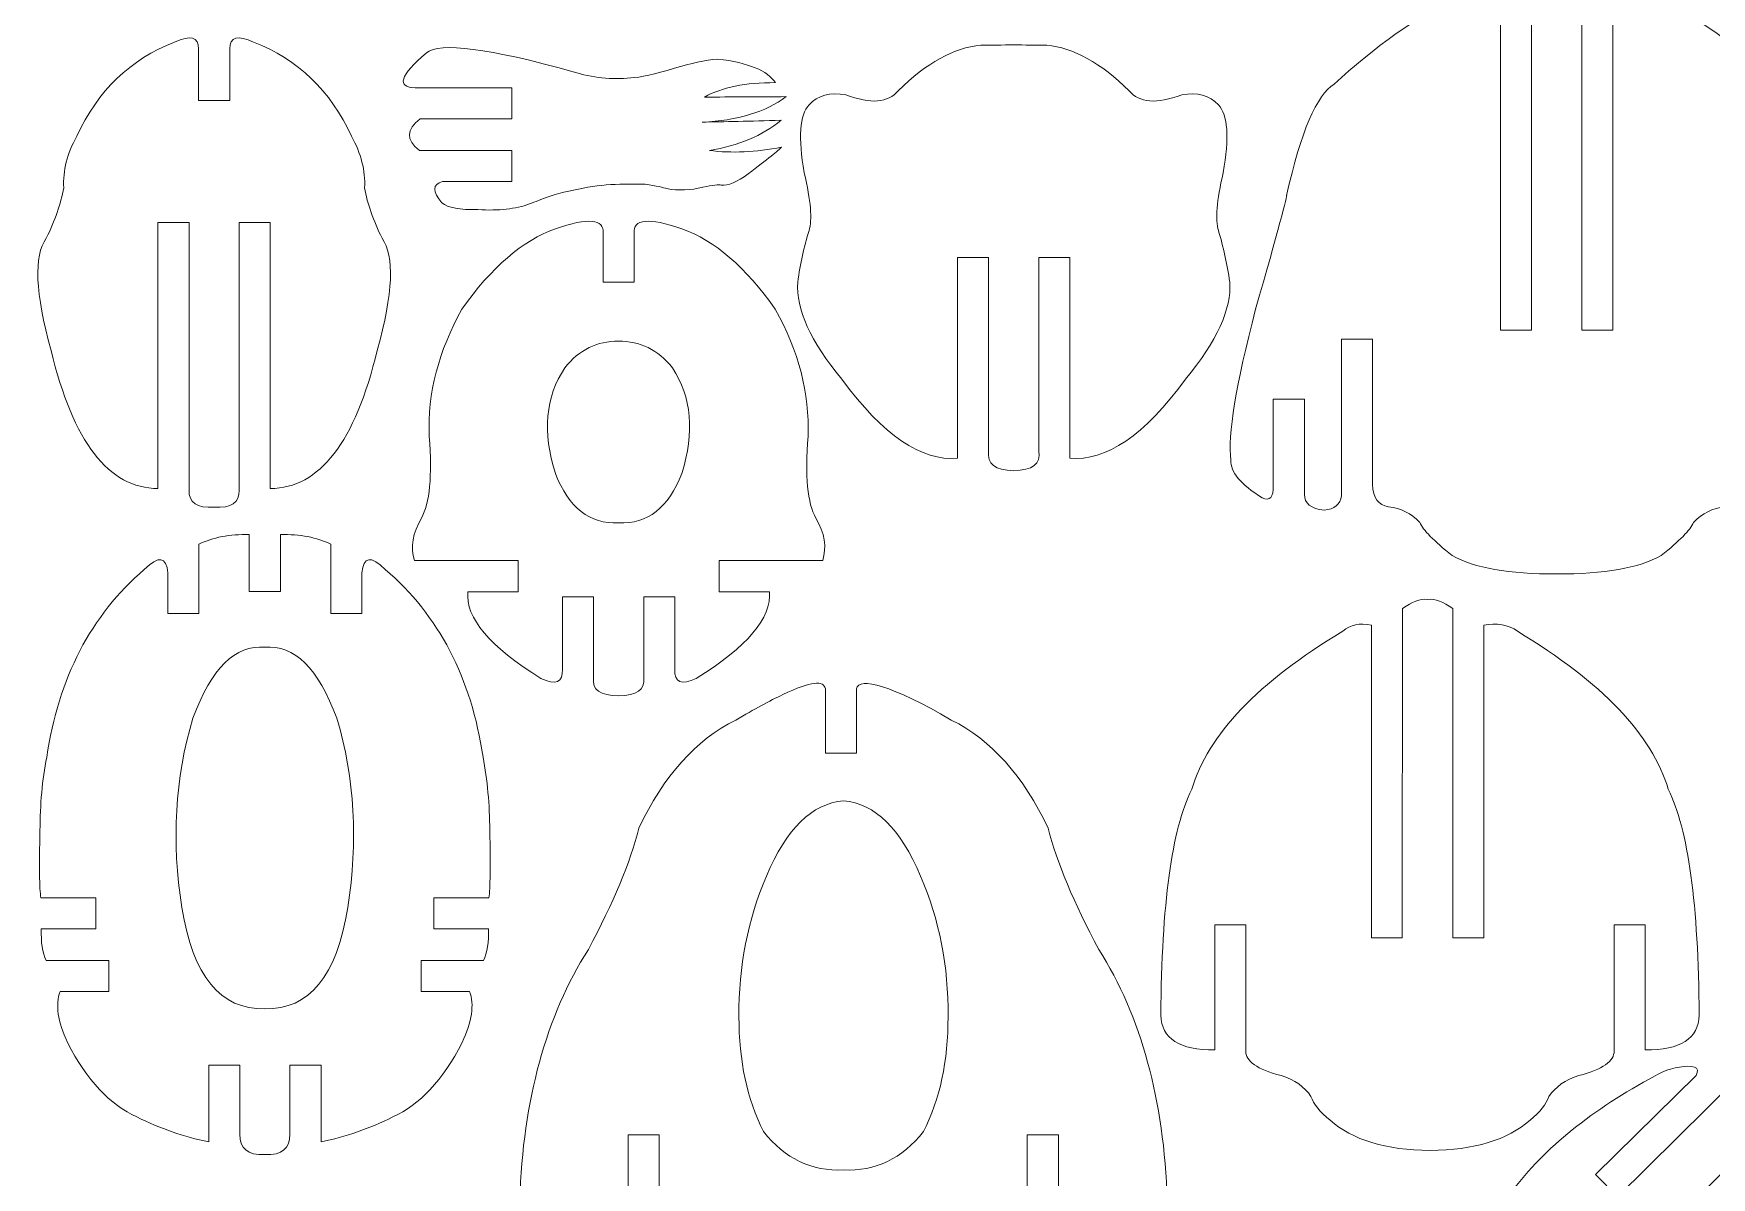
# Model space of a CAD drawing. Header units: inches. Extents: x -312 to -10, y -67 to 333.
# Drawn here: x -311.7 to -156.8, y 43.3 to 148.8 of the extents above; entities that cross this region are included whole.
import ezdxf

# ---------------------------------------------------------------- set-up
doc = ezdxf.new("R2010")
doc.units = ezdxf.units.IN
doc.header["$MEASUREMENT"] = 0
doc.layers.add('Layer 1', color=7, linetype='Continuous')

msp = doc.modelspace()

# ---------------------------------------------------------------- linework, layer by layer
at = {"layer": 'Layer 1', "color": 1, "lineweight": 9}
for points, knots in [([(-197.27, 107.14), (-197.23, 106.06), (-197.57, 105.68), (-198.28, 106.01), (-198.28, 106.01), (-200.27, 107.24), (-201.24, 108.4), (-201.18, 109.48), (-201.18, 109.48), (-201.48, 111.78), (-200.72, 116.43), (-198.9, 123.41), (-198.9, 123.41), (-196.85, 130.58), (-195.89, 134.08), (-196.04, 133.92), (-196.04, 133.92), (-194.71, 139.81), (-193.24, 143.23), (-191.65, 144.18), (-191.65, 144.18), (-188.08, 147.5), (-184, 150.4), (-179.39, 152.87), (-179.39, 152.87), (-177.68, 153.98), (-176.65, 153.93), (-176.29, 152.74)], [0, 0, 0, 0, 0.142857, 0.142857, 0.142857, 0.142857, 0.285714, 0.285714, 0.285714, 0.285714, 0.428571, 0.428571, 0.428571, 0.428571, 0.571429, 0.571429, 0.571429, 0.571429, 0.714286, 0.714286, 0.714286, 0.714286, 0.857143, 0.857143, 0.857143, 0.857143, 1, 1, 1, 1]), ([(-176.29, 152.74), (-176.29, 152.74), (-176.29, 121.48), (-176.29, 121.48), (-176.29, 121.48), (-176.29, 121.48), (-173.42, 121.48), (-173.42, 121.48), (-173.42, 121.48), (-173.42, 121.48), (-173.42, 154.74), (-173.42, 154.74)], [0, 0, 0, 0, 0.333333, 0.333333, 0.333333, 0.333333, 0.666667, 0.666667, 0.666667, 0.666667, 1, 1, 1, 1]), ([(-168.79, 154.74), (-168.79, 154.74), (-168.79, 121.48), (-168.79, 121.48), (-168.79, 121.48), (-168.79, 121.48), (-165.92, 121.48), (-165.92, 121.48), (-165.92, 121.48), (-165.92, 121.48), (-165.92, 152.74), (-165.92, 152.74)], [0, 0, 0, 0, 0.333333, 0.333333, 0.333333, 0.333333, 0.666667, 0.666667, 0.666667, 0.666667, 1, 1, 1, 1]), ([(-144.95, 107.14), (-144.98, 106.06), (-144.64, 105.68), (-143.93, 106.01), (-143.93, 106.01), (-141.95, 107.24), (-140.98, 108.4), (-141.03, 109.48), (-141.03, 109.48), (-140.73, 111.78), (-141.5, 116.43), (-143.31, 123.41), (-143.31, 123.41), (-145.37, 130.58), (-146.32, 134.08), (-146.18, 133.92), (-146.18, 133.92), (-147.51, 139.81), (-148.97, 143.23), (-150.57, 144.18), (-150.57, 144.18), (-154.13, 147.5), (-158.22, 150.4), (-162.83, 152.87), (-162.83, 152.87), (-164.53, 153.98), (-165.57, 153.93), (-165.92, 152.74)], [0, 0, 0, 0, 0.142857, 0.142857, 0.142857, 0.142857, 0.285714, 0.285714, 0.285714, 0.285714, 0.428571, 0.428571, 0.428571, 0.428571, 0.571429, 0.571429, 0.571429, 0.571429, 0.714286, 0.714286, 0.714286, 0.714286, 0.857143, 0.857143, 0.857143, 0.857143, 1, 1, 1, 1]), ([(-296.45, 147.44), (-296.46, 148.54), (-297.19, 148.75), (-298.66, 148.06), (-298.66, 148.06), (-302.75, 146.48), (-305.76, 143.59), (-307.69, 139.37), (-307.69, 139.37), (-308.58, 137.79), (-308.98, 136.2), (-308.9, 134.61), (-308.9, 134.61), (-309.17, 133.14), (-309.71, 131.59), (-310.51, 129.96), (-310.51, 129.96), (-311.68, 128.35), (-311.53, 124.9), (-310.07, 119.62)], [0, 0, 0, 0, 0.2, 0.2, 0.2, 0.2, 0.4, 0.4, 0.4, 0.4, 0.6, 0.6, 0.6, 0.6, 0.8, 0.8, 0.8, 0.8, 1, 1, 1, 1]), ([(-293.58, 147.44), (-293.58, 148.54), (-292.84, 148.75), (-291.37, 148.06), (-291.37, 148.06), (-287.29, 146.48), (-284.28, 143.59), (-282.34, 139.37), (-282.34, 139.37), (-281.45, 137.79), (-281.05, 136.2), (-281.13, 134.61), (-281.13, 134.61), (-280.86, 133.14), (-280.33, 131.59), (-279.52, 129.96), (-279.52, 129.96), (-278.35, 128.35), (-278.5, 124.9), (-279.96, 119.62)], [0, 0, 0, 0, 0.2, 0.2, 0.2, 0.2, 0.4, 0.4, 0.4, 0.4, 0.6, 0.6, 0.6, 0.6, 0.8, 0.8, 0.8, 0.8, 1, 1, 1, 1]), ([(-296.45, 147.44), (-296.45, 147.44), (-296.45, 142.66), (-296.45, 142.66), (-296.45, 142.66), (-296.45, 142.66), (-293.58, 142.66), (-293.58, 142.66), (-293.58, 142.66), (-293.58, 142.66), (-293.58, 147.44), (-293.58, 147.44)], [0, 0, 0, 0, 0.333333, 0.333333, 0.333333, 0.333333, 0.666667, 0.666667, 0.666667, 0.666667, 1, 1, 1, 1]), ([(-257.18, 134.95), (-256.53, 134.95), (-255.88, 134.95), (-255.23, 134.95), (-255.23, 134.95), (-254.19, 134.79), (-253.53, 134.65), (-253.25, 134.54), (-253.25, 134.54), (-252.16, 134.34), (-251.05, 134.38), (-249.9, 134.67), (-249.9, 134.67), (-248.99, 134.87), (-248.43, 134.93), (-248.21, 134.87), (-248.21, 134.87), (-247.59, 134.79), (-246.76, 135.14), (-245.73, 135.9), (-245.73, 135.9), (-243.94, 137.26), (-242.91, 138.08), (-242.65, 138.36), (-242.65, 138.36), (-245.05, 137.9), (-247.27, 137.8), (-249.3, 138.06), (-249.3, 138.06), (-246.64, 138.5), (-244.44, 139.43), (-242.69, 140.85), (-242.69, 140.85), (-245.56, 140.76), (-247.98, 140.71), (-249.97, 140.68), (-249.97, 140.68), (-246.72, 140.82), (-244.13, 141.6), (-242.21, 143.03), (-242.21, 143.03), (-244.72, 143.01), (-247.24, 143), (-249.76, 142.99), (-249.76, 142.99), (-248.16, 143.89), (-245.98, 144.33), (-243.22, 144.32), (-243.22, 144.32), (-243.92, 145.42), (-245.69, 146.15), (-248.54, 146.5), (-248.54, 146.5), (-249.68, 146.41), (-251.01, 146.12), (-252.53, 145.65), (-252.53, 145.65), (-254.36, 145.09), (-255.7, 144.79), (-256.56, 144.76), (-256.56, 144.76), (-258.33, 144.58), (-260.11, 144.76), (-261.88, 145.33), (-261.88, 145.33), (-269.68, 147.5), (-274.19, 148.08), (-275.43, 147.07), (-275.43, 147.07), (-277.88, 144.96), (-278.22, 143.89), (-276.45, 143.85)], [0, 0, 0, 0, 0.055556, 0.055556, 0.055556, 0.055556, 0.111111, 0.111111, 0.111111, 0.111111, 0.166667, 0.166667, 0.166667, 0.166667, 0.222222, 0.222222, 0.222222, 0.222222, 0.277778, 0.277778, 0.277778, 0.277778, 0.333333, 0.333333, 0.333333, 0.333333, 0.388889, 0.388889, 0.388889, 0.388889, 0.444444, 0.444444, 0.444444, 0.444444, 0.5, 0.5, 0.5, 0.5, 0.555556, 0.555556, 0.555556, 0.555556, 0.611111, 0.611111, 0.611111, 0.611111, 0.666667, 0.666667, 0.666667, 0.666667, 0.722222, 0.722222, 0.722222, 0.722222, 0.777778, 0.777778, 0.777778, 0.777778, 0.833333, 0.833333, 0.833333, 0.833333, 0.888889, 0.888889, 0.888889, 0.888889, 0.944444, 0.944444, 0.944444, 0.944444, 1, 1, 1, 1]), ([(-226.4, 109.68), (-229.72, 109.35), (-233.28, 111.78), (-237.09, 116.95), (-237.09, 116.95), (-239.98, 120.48), (-241.33, 123.46), (-241.16, 125.91), (-241.16, 125.91), (-240.92, 127.61), (-240.57, 129.2), (-240.11, 130.68), (-240.11, 130.68), (-239.8, 131.65), (-239.95, 133.43), (-240.55, 136.01), (-240.55, 136.01), (-241.13, 139.26), (-240.98, 141.34), (-240.11, 142.27), (-240.11, 142.27), (-239.3, 143.15), (-238.18, 143.46), (-236.72, 143.2), (-236.72, 143.2), (-234.41, 142.33), (-232.8, 142.45), (-231.89, 143.57), (-231.89, 143.57), (-229.27, 146.15), (-226.73, 147.55), (-224.27, 147.77), (-224.27, 147.77), (-223.25, 147.78), (-222.24, 147.79), (-221.22, 147.81)], [0, 0, 0, 0, 0.111111, 0.111111, 0.111111, 0.111111, 0.222222, 0.222222, 0.222222, 0.222222, 0.333333, 0.333333, 0.333333, 0.333333, 0.444444, 0.444444, 0.444444, 0.444444, 0.555556, 0.555556, 0.555556, 0.555556, 0.666667, 0.666667, 0.666667, 0.666667, 0.777778, 0.777778, 0.777778, 0.777778, 0.888889, 0.888889, 0.888889, 0.888889, 1, 1, 1, 1]), ([(-216.04, 109.68), (-212.72, 109.35), (-209.16, 111.78), (-205.36, 116.95), (-205.36, 116.95), (-202.47, 120.48), (-201.11, 123.46), (-201.28, 125.91), (-201.28, 125.91), (-201.53, 127.61), (-201.88, 129.2), (-202.33, 130.68), (-202.33, 130.68), (-202.64, 131.65), (-202.49, 133.43), (-201.89, 136.01), (-201.89, 136.01), (-201.31, 139.26), (-201.46, 141.34), (-202.33, 142.27), (-202.33, 142.27), (-203.14, 143.15), (-204.27, 143.46), (-205.72, 143.2), (-205.72, 143.2), (-208.03, 142.33), (-209.64, 142.45), (-210.56, 143.57), (-210.56, 143.57), (-213.18, 146.15), (-215.72, 147.55), (-218.17, 147.77), (-218.17, 147.77), (-219.19, 147.78), (-220.21, 147.79), (-221.22, 147.81)], [0, 0, 0, 0, 0.111111, 0.111111, 0.111111, 0.111111, 0.222222, 0.222222, 0.222222, 0.222222, 0.333333, 0.333333, 0.333333, 0.333333, 0.444444, 0.444444, 0.444444, 0.444444, 0.555556, 0.555556, 0.555556, 0.555556, 0.666667, 0.666667, 0.666667, 0.666667, 0.777778, 0.777778, 0.777778, 0.777778, 0.888889, 0.888889, 0.888889, 0.888889, 1, 1, 1, 1]), ([(-276.45, 143.85), (-276.45, 143.85), (-267.55, 143.85), (-267.55, 143.85), (-267.55, 143.85), (-267.55, 143.85), (-267.55, 140.97), (-267.55, 140.97), (-267.55, 140.97), (-267.55, 140.97), (-276.01, 140.97), (-276.01, 140.97)], [0, 0, 0, 0, 0.333333, 0.333333, 0.333333, 0.333333, 0.666667, 0.666667, 0.666667, 0.666667, 1, 1, 1, 1]), ([(-276.07, 138.07), (-276.07, 138.07), (-267.55, 138.07), (-267.55, 138.07), (-267.55, 138.07), (-267.55, 138.07), (-267.55, 135.2), (-267.55, 135.2), (-267.55, 135.2), (-267.55, 135.2), (-273.95, 135.2), (-273.95, 135.2)], [0, 0, 0, 0, 0.333333, 0.333333, 0.333333, 0.333333, 0.666667, 0.666667, 0.666667, 0.666667, 1, 1, 1, 1]), ([(-273.95, 135.2), (-274.88, 134.93), (-274.89, 134.27), (-273.99, 133.23), (-273.99, 133.23), (-273.43, 132.77), (-272.33, 132.56), (-270.67, 132.61), (-270.67, 132.61), (-268.76, 132.48), (-267.18, 132.66), (-265.91, 133.13)], [0, 0, 0, 0, 0.333333, 0.333333, 0.333333, 0.333333, 0.666667, 0.666667, 0.666667, 0.666667, 1, 1, 1, 1]), ([(-276.52, 100.23), (-276.91, 101.45), (-276.7, 102.75), (-275.89, 104.14), (-275.89, 104.14), (-275.12, 105.5), (-274.88, 108.02), (-275.17, 111.69), (-275.17, 111.69), (-275.32, 115.65), (-274.31, 119.56), (-272.15, 123.41), (-272.15, 123.41), (-269.43, 127.28), (-266.56, 129.76), (-263.52, 130.84), (-263.52, 130.84), (-260.47, 131.89), (-259.01, 131.75), (-259.12, 130.43)], [0, 0, 0, 0, 0.2, 0.2, 0.2, 0.2, 0.4, 0.4, 0.4, 0.4, 0.6, 0.6, 0.6, 0.6, 0.8, 0.8, 0.8, 0.8, 1, 1, 1, 1]), ([(-238.85, 100.23), (-238.46, 101.45), (-238.67, 102.75), (-239.48, 104.14), (-239.48, 104.14), (-240.26, 105.5), (-240.5, 108.02), (-240.2, 111.69), (-240.2, 111.69), (-240.05, 115.65), (-241.06, 119.56), (-243.23, 123.41), (-243.23, 123.41), (-245.94, 127.28), (-248.82, 129.76), (-251.85, 130.84), (-251.85, 130.84), (-254.9, 131.89), (-256.37, 131.75), (-256.25, 130.43)], [0, 0, 0, 0, 0.2, 0.2, 0.2, 0.2, 0.4, 0.4, 0.4, 0.4, 0.6, 0.6, 0.6, 0.6, 0.8, 0.8, 0.8, 0.8, 1, 1, 1, 1]), ([(-300.2, 106.86), (-300.2, 106.86), (-300.2, 131.41), (-300.2, 131.41), (-300.2, 131.41), (-300.2, 131.41), (-297.33, 131.41), (-297.33, 131.41), (-297.33, 131.41), (-297.33, 131.41), (-297.33, 106.7), (-297.33, 106.7)], [0, 0, 0, 0, 0.333333, 0.333333, 0.333333, 0.333333, 0.666667, 0.666667, 0.666667, 0.666667, 1, 1, 1, 1]), ([(-292.7, 106.7), (-292.7, 106.7), (-292.7, 131.41), (-292.7, 131.41), (-292.7, 131.41), (-292.7, 131.41), (-289.83, 131.41), (-289.83, 131.41), (-289.83, 131.41), (-289.83, 131.41), (-289.83, 106.86), (-289.83, 106.86)], [0, 0, 0, 0, 0.333333, 0.333333, 0.333333, 0.333333, 0.666667, 0.666667, 0.666667, 0.666667, 1, 1, 1, 1]), ([(-259.12, 130.43), (-259.12, 130.43), (-259.12, 125.91), (-259.12, 125.91), (-259.12, 125.91), (-259.12, 125.91), (-256.25, 125.91), (-256.25, 125.91), (-256.25, 125.91), (-256.25, 125.91), (-256.25, 130.43), (-256.25, 130.43)], [0, 0, 0, 0, 0.333333, 0.333333, 0.333333, 0.333333, 0.666667, 0.666667, 0.666667, 0.666667, 1, 1, 1, 1]), ([(-226.4, 109.68), (-226.4, 109.68), (-226.4, 128.18), (-226.4, 128.18), (-226.4, 128.18), (-226.4, 128.18), (-223.54, 128.18), (-223.54, 128.18), (-223.54, 128.18), (-223.54, 128.18), (-223.54, 110.32), (-223.54, 110.32)], [0, 0, 0, 0, 0.333333, 0.333333, 0.333333, 0.333333, 0.666667, 0.666667, 0.666667, 0.666667, 1, 1, 1, 1]), ([(-218.91, 110.32), (-218.91, 110.32), (-218.91, 128.18), (-218.91, 128.18), (-218.91, 128.18), (-218.91, 128.18), (-216.04, 128.18), (-216.04, 128.18), (-216.04, 128.18), (-216.04, 128.18), (-216.04, 109.68), (-216.04, 109.68)], [0, 0, 0, 0, 0.333333, 0.333333, 0.333333, 0.333333, 0.666667, 0.666667, 0.666667, 0.666667, 1, 1, 1, 1]), ([(-190.97, 106.21), (-190.97, 106.21), (-190.97, 120.66), (-190.97, 120.66), (-190.97, 120.66), (-190.97, 120.66), (-188.1, 120.66), (-188.1, 120.66), (-188.1, 120.66), (-188.1, 120.66), (-188.1, 107.24), (-188.1, 107.24)], [0, 0, 0, 0, 0.333333, 0.333333, 0.333333, 0.333333, 0.666667, 0.666667, 0.666667, 0.666667, 1, 1, 1, 1]), ([(-197.27, 107.14), (-197.27, 107.14), (-197.27, 115.11), (-197.27, 115.11), (-197.27, 115.11), (-197.27, 115.11), (-194.39, 115.11), (-194.39, 115.11), (-194.39, 115.11), (-194.39, 115.11), (-194.39, 106.33), (-194.39, 106.33)], [0, 0, 0, 0, 0.333333, 0.333333, 0.333333, 0.333333, 0.666667, 0.666667, 0.666667, 0.666667, 1, 1, 1, 1]), ([(-171.11, 98.99), (-175.49, 98.97), (-178.71, 99.53), (-180.76, 100.68), (-180.76, 100.68), (-182.45, 102.03), (-183.44, 103.05), (-183.74, 103.74), (-183.74, 103.74), (-184.54, 104.59), (-185.5, 105.06), (-186.63, 105.18), (-186.63, 105.18), (-187.57, 105.33), (-188.06, 106.01), (-188.1, 107.24)], [0, 0, 0, 0, 0.25, 0.25, 0.25, 0.25, 0.5, 0.5, 0.5, 0.5, 0.75, 0.75, 0.75, 0.75, 1, 1, 1, 1]), ([(-171.11, 98.99), (-166.72, 98.97), (-163.51, 99.53), (-161.46, 100.68), (-161.46, 100.68), (-159.77, 102.03), (-158.78, 103.05), (-158.48, 103.74), (-158.48, 103.74), (-157.68, 104.59), (-156.72, 105.06), (-155.58, 105.18), (-155.58, 105.18), (-154.65, 105.33), (-154.16, 106.01), (-154.12, 107.24)], [0, 0, 0, 0, 0.25, 0.25, 0.25, 0.25, 0.5, 0.5, 0.5, 0.5, 0.75, 0.75, 0.75, 0.75, 1, 1, 1, 1]), ([(-190.97, 106.21), (-191.08, 105.41), (-191.61, 104.97), (-192.56, 104.87), (-192.56, 104.87), (-193.8, 105.01), (-194.41, 105.49), (-194.39, 106.33)], [0, 0, 0, 0, 0.5, 0.5, 0.5, 0.5, 1, 1, 1, 1]), ([(-291.77, 102.63), (-291.77, 102.63), (-291.77, 97.37), (-291.77, 97.37), (-291.77, 97.37), (-291.77, 97.37), (-288.9, 97.37), (-288.9, 97.37), (-288.9, 97.37), (-288.9, 97.37), (-288.9, 102.63), (-288.9, 102.63)], [0, 0, 0, 0, 0.333333, 0.333333, 0.333333, 0.333333, 0.666667, 0.666667, 0.666667, 0.666667, 1, 1, 1, 1]), ([(-299.29, 99.09), (-299.41, 100.6), (-300.14, 100.71), (-301.46, 99.41), (-301.46, 99.41), (-306.39, 95.17), (-309.39, 89.39), (-310.47, 82.07), (-310.47, 82.07), (-310.88, 79.99), (-311.08, 77.73), (-311.09, 75.3), (-311.09, 75.3), (-311.17, 72.04), (-311.14, 69.97), (-311.01, 69.1)], [0, 0, 0, 0, 0.25, 0.25, 0.25, 0.25, 0.5, 0.5, 0.5, 0.5, 0.75, 0.75, 0.75, 0.75, 1, 1, 1, 1]), ([(-296.42, 101.74), (-296.42, 101.74), (-296.42, 95.33), (-296.42, 95.33), (-296.42, 95.33), (-296.42, 95.33), (-299.29, 95.33), (-299.29, 95.33), (-299.29, 95.33), (-299.29, 95.33), (-299.29, 99.09), (-299.29, 99.09)], [0, 0, 0, 0, 0.333333, 0.333333, 0.333333, 0.333333, 0.666667, 0.666667, 0.666667, 0.666667, 1, 1, 1, 1]), ([(-284.25, 101.74), (-284.25, 101.74), (-284.25, 95.33), (-284.25, 95.33), (-284.25, 95.33), (-284.25, 95.33), (-281.38, 95.33), (-281.38, 95.33), (-281.38, 95.33), (-281.38, 95.33), (-281.38, 99.09), (-281.38, 99.09)], [0, 0, 0, 0, 0.333333, 0.333333, 0.333333, 0.333333, 0.666667, 0.666667, 0.666667, 0.666667, 1, 1, 1, 1]), ([(-281.38, 99.09), (-281.26, 100.6), (-280.54, 100.71), (-279.22, 99.41), (-279.22, 99.41), (-274.28, 95.17), (-271.28, 89.39), (-270.2, 82.07), (-270.2, 82.07), (-269.8, 79.99), (-269.59, 77.73), (-269.58, 75.3), (-269.58, 75.3), (-269.5, 72.04), (-269.53, 69.97), (-269.66, 69.1)], [0, 0, 0, 0, 0.25, 0.25, 0.25, 0.25, 0.5, 0.5, 0.5, 0.5, 0.75, 0.75, 0.75, 0.75, 1, 1, 1, 1]), ([(-276.52, 100.23), (-276.52, 100.23), (-266.97, 100.23), (-266.97, 100.23), (-266.97, 100.23), (-266.97, 100.23), (-266.97, 97.35), (-266.97, 97.35), (-266.97, 97.35), (-266.97, 97.35), (-271.6, 97.35), (-271.6, 97.35)], [0, 0, 0, 0, 0.333333, 0.333333, 0.333333, 0.333333, 0.666667, 0.666667, 0.666667, 0.666667, 1, 1, 1, 1]), ([(-238.85, 100.23), (-238.85, 100.23), (-248.4, 100.23), (-248.4, 100.23), (-248.4, 100.23), (-248.4, 100.23), (-248.4, 97.35), (-248.4, 97.35), (-248.4, 97.35), (-248.4, 97.35), (-243.77, 97.35), (-243.77, 97.35)], [0, 0, 0, 0, 0.333333, 0.333333, 0.333333, 0.333333, 0.666667, 0.666667, 0.666667, 0.666667, 1, 1, 1, 1]), ([(-262.87, 90.19), (-262.83, 88.99), (-263.49, 88.7), (-264.85, 89.34), (-264.85, 89.34), (-269.58, 92.27), (-271.84, 94.94), (-271.6, 97.35)], [0, 0, 0, 0, 0.5, 0.5, 0.5, 0.5, 1, 1, 1, 1]), ([(-262.87, 90.19), (-262.87, 90.19), (-262.87, 96.89), (-262.87, 96.89), (-262.87, 96.89), (-262.87, 96.89), (-260, 96.89), (-260, 96.89), (-260, 96.89), (-260, 96.89), (-260, 89.36), (-260, 89.36)], [0, 0, 0, 0, 0.333333, 0.333333, 0.333333, 0.333333, 0.666667, 0.666667, 0.666667, 0.666667, 1, 1, 1, 1]), ([(-255.37, 89.36), (-255.37, 89.36), (-255.37, 96.89), (-255.37, 96.89), (-255.37, 96.89), (-255.37, 96.89), (-252.5, 96.89), (-252.5, 96.89), (-252.5, 96.89), (-252.5, 96.89), (-252.5, 90.19), (-252.5, 90.19)], [0, 0, 0, 0, 0.333333, 0.333333, 0.333333, 0.333333, 0.666667, 0.666667, 0.666667, 0.666667, 1, 1, 1, 1]), ([(-252.5, 90.19), (-252.54, 88.99), (-251.88, 88.7), (-250.53, 89.34), (-250.53, 89.34), (-245.79, 92.27), (-243.54, 94.94), (-243.77, 97.35)], [0, 0, 0, 0, 0.5, 0.5, 0.5, 0.5, 1, 1, 1, 1]), ([(-185.34, 95.79), (-185.34, 95.79), (-185.36, 65.4), (-185.36, 65.4), (-185.36, 65.4), (-185.36, 65.4), (-188.2, 65.4), (-188.2, 65.4), (-188.2, 65.4), (-188.2, 65.4), (-188.2, 94.26), (-188.2, 94.26), (-188.2, 94.26), (-189.33, 94.5), (-190.1, 94.31), (-190.86, 93.7), (-190.86, 93.7), (-198.67, 89), (-203.31, 84.14), (-204.79, 79.12), (-204.79, 79.12), (-206.63, 75.45), (-207.58, 68.49), (-207.64, 58.27), (-207.64, 58.27), (-207.58, 56.1), (-205.92, 55.04), (-202.66, 55.08)], [0, 0, 0, 0, 0.142857, 0.142857, 0.142857, 0.142857, 0.285714, 0.285714, 0.285714, 0.285714, 0.428571, 0.428571, 0.428571, 0.428571, 0.571429, 0.571429, 0.571429, 0.571429, 0.714286, 0.714286, 0.714286, 0.714286, 0.857143, 0.857143, 0.857143, 0.857143, 1, 1, 1, 1]), ([(-180.7, 95.79), (-180.7, 95.79), (-180.7, 65.4), (-180.7, 65.4), (-180.7, 65.4), (-180.7, 65.4), (-177.84, 65.4), (-177.84, 65.4), (-177.84, 65.4), (-177.84, 65.4), (-177.84, 94.26), (-177.84, 94.26), (-177.84, 94.26), (-176.71, 94.5), (-175.51, 94.31), (-174.74, 93.7), (-174.74, 93.7), (-166.93, 89), (-162.29, 84.14), (-160.81, 79.12), (-160.81, 79.12), (-158.97, 75.45), (-158.02, 68.49), (-157.96, 58.27), (-157.96, 58.27), (-158.03, 56.1), (-159.68, 55.04), (-162.94, 55.08)], [0, 0, 0, 0, 0.142857, 0.142857, 0.142857, 0.142857, 0.285714, 0.285714, 0.285714, 0.285714, 0.428571, 0.428571, 0.428571, 0.428571, 0.571429, 0.571429, 0.571429, 0.571429, 0.714286, 0.714286, 0.714286, 0.714286, 0.857143, 0.857143, 0.857143, 0.857143, 1, 1, 1, 1]), ([(-290.34, 92.22), (-293.06, 92.47), (-295.27, 90.29), (-296.98, 85.68), (-296.98, 85.68), (-298.63, 80.13), (-298.97, 74.31), (-297.99, 68.22)], [0, 0, 0, 0, 0.5, 0.5, 0.5, 0.5, 1, 1, 1, 1]), ([(-290.34, 92.22), (-287.62, 92.47), (-285.4, 90.29), (-283.69, 85.68), (-283.69, 85.68), (-282.04, 80.13), (-281.71, 74.31), (-282.69, 68.22)], [0, 0, 0, 0, 0.5, 0.5, 0.5, 0.5, 1, 1, 1, 1]), ([(-263.11, 30.11), (-263.09, 29.15), (-263.66, 29.19), (-264.42, 30.05), (-264.42, 30.05), (-265.8, 31.44), (-266.59, 35.15), (-266.82, 41.18), (-266.82, 41.18), (-266.5, 50.48), (-264.39, 58.19), (-260.48, 64.33), (-260.48, 64.33), (-258.17, 68.65), (-256.62, 72.38), (-255.81, 75.52), (-255.81, 75.52), (-253.53, 80.35), (-250.55, 83.68), (-246.87, 85.51), (-246.87, 85.51), (-245.17, 86.5), (-243.72, 87.28), (-242.53, 87.86), (-242.53, 87.86), (-239.9, 89.11), (-238.75, 89.19), (-238.6, 88.39)], [0, 0, 0, 0, 0.142857, 0.142857, 0.142857, 0.142857, 0.285714, 0.285714, 0.285714, 0.285714, 0.428571, 0.428571, 0.428571, 0.428571, 0.571429, 0.571429, 0.571429, 0.571429, 0.714286, 0.714286, 0.714286, 0.714286, 0.857143, 0.857143, 0.857143, 0.857143, 1, 1, 1, 1]), ([(-238.6, 88.39), (-238.6, 88.39), (-238.6, 82.45), (-238.6, 82.45), (-238.6, 82.45), (-238.6, 82.45), (-235.73, 82.45), (-235.73, 82.45), (-235.73, 82.45), (-235.73, 82.45), (-235.73, 88.39), (-235.73, 88.39)], [0, 0, 0, 0, 0.333333, 0.333333, 0.333333, 0.333333, 0.666667, 0.666667, 0.666667, 0.666667, 1, 1, 1, 1]), ([(-210.78, 30.11), (-210.8, 29.15), (-210.2, 29.19), (-209.44, 30.05), (-209.44, 30.05), (-208.06, 31.44), (-207.26, 35.15), (-207.04, 41.18), (-207.04, 41.18), (-207.36, 50.48), (-209.47, 58.19), (-213.37, 64.33), (-213.37, 64.33), (-215.68, 68.65), (-217.24, 72.38), (-218.04, 75.52), (-218.04, 75.52), (-220.33, 80.35), (-223.31, 83.68), (-226.98, 85.51), (-226.98, 85.51), (-232.44, 88.68), (-235.51, 89.56), (-235.73, 88.39)], [0, 0, 0, 0, 0.166667, 0.166667, 0.166667, 0.166667, 0.333333, 0.333333, 0.333333, 0.333333, 0.5, 0.5, 0.5, 0.5, 0.666667, 0.666667, 0.666667, 0.666667, 0.833333, 0.833333, 0.833333, 0.833333, 1, 1, 1, 1]), ([(-236.93, 78.06), (-239.85, 77.79), (-242.22, 75.48), (-244.04, 71.11), (-244.04, 71.11), (-245.77, 67.09), (-246.62, 62.77), (-246.58, 58.15), (-246.58, 58.15), (-246.58, 54.04), (-245.83, 50.5), (-244.32, 47.53), (-244.32, 47.53), (-242.33, 45.04), (-239.86, 43.85), (-236.93, 44)], [0, 0, 0, 0, 0.25, 0.25, 0.25, 0.25, 0.5, 0.5, 0.5, 0.5, 0.75, 0.75, 0.75, 0.75, 1, 1, 1, 1]), ([(-236.93, 78.06), (-234.01, 77.79), (-231.64, 75.48), (-229.82, 71.11), (-229.82, 71.11), (-228.08, 67.09), (-227.24, 62.77), (-227.28, 58.15), (-227.28, 58.15), (-227.28, 54.04), (-228.03, 50.5), (-229.54, 47.53), (-229.54, 47.53), (-231.53, 45.04), (-234, 43.85), (-236.93, 44)], [0, 0, 0, 0, 0.25, 0.25, 0.25, 0.25, 0.5, 0.5, 0.5, 0.5, 0.75, 0.75, 0.75, 0.75, 1, 1, 1, 1]), ([(-311.01, 69.1), (-311.01, 69.1), (-305.92, 69.1), (-305.92, 69.1), (-305.92, 69.1), (-305.92, 69.1), (-305.92, 66.23), (-305.92, 66.23), (-305.92, 66.23), (-305.92, 66.23), (-310.97, 66.23), (-310.97, 66.23)], [0, 0, 0, 0, 0.333333, 0.333333, 0.333333, 0.333333, 0.666667, 0.666667, 0.666667, 0.666667, 1, 1, 1, 1]), ([(-269.66, 69.1), (-269.66, 69.1), (-274.75, 69.1), (-274.75, 69.1), (-274.75, 69.1), (-274.75, 69.1), (-274.75, 66.23), (-274.75, 66.23), (-274.75, 66.23), (-274.75, 66.23), (-269.7, 66.23), (-269.7, 66.23)], [0, 0, 0, 0, 0.333333, 0.333333, 0.333333, 0.333333, 0.666667, 0.666667, 0.666667, 0.666667, 1, 1, 1, 1]), ([(-202.66, 55.08), (-202.66, 55.08), (-202.66, 66.6), (-202.66, 66.6), (-202.66, 66.6), (-202.66, 66.6), (-199.79, 66.6), (-199.79, 66.6), (-199.79, 66.6), (-199.79, 66.6), (-199.79, 54.98), (-199.79, 54.98)], [0, 0, 0, 0, 0.333333, 0.333333, 0.333333, 0.333333, 0.666667, 0.666667, 0.666667, 0.666667, 1, 1, 1, 1]), ([(-162.94, 55.08), (-162.94, 55.08), (-162.94, 66.6), (-162.94, 66.6), (-162.94, 66.6), (-162.94, 66.6), (-165.81, 66.6), (-165.81, 66.6), (-165.81, 66.6), (-165.81, 66.6), (-165.81, 54.98), (-165.81, 54.98)], [0, 0, 0, 0, 0.333333, 0.333333, 0.333333, 0.333333, 0.666667, 0.666667, 0.666667, 0.666667, 1, 1, 1, 1]), ([(-310.53, 63.32), (-310.53, 63.32), (-304.75, 63.32), (-304.75, 63.32), (-304.75, 63.32), (-304.75, 63.32), (-304.75, 60.45), (-304.75, 60.45), (-304.75, 60.45), (-304.75, 60.45), (-309.24, 60.45), (-309.24, 60.45)], [0, 0, 0, 0, 0.333333, 0.333333, 0.333333, 0.333333, 0.666667, 0.666667, 0.666667, 0.666667, 1, 1, 1, 1]), ([(-270.15, 63.32), (-270.15, 63.32), (-275.92, 63.32), (-275.92, 63.32), (-275.92, 63.32), (-275.92, 63.32), (-275.92, 60.45), (-275.92, 60.45), (-275.92, 60.45), (-275.92, 60.45), (-271.44, 60.45), (-271.44, 60.45)], [0, 0, 0, 0, 0.333333, 0.333333, 0.333333, 0.333333, 0.666667, 0.666667, 0.666667, 0.666667, 1, 1, 1, 1]), ([(-309.24, 60.45), (-309.68, 59.25), (-309.45, 57.69), (-308.55, 55.75), (-308.55, 55.75), (-306.76, 52.28), (-304.63, 49.99), (-302.14, 48.88), (-302.14, 48.88), (-299.99, 47.82), (-297.79, 47.05), (-295.52, 46.58)], [0, 0, 0, 0, 0.333333, 0.333333, 0.333333, 0.333333, 0.666667, 0.666667, 0.666667, 0.666667, 1, 1, 1, 1]), ([(-271.44, 60.45), (-270.99, 59.25), (-271.22, 57.69), (-272.12, 55.75), (-272.12, 55.75), (-273.91, 52.28), (-276.05, 49.99), (-278.53, 48.88), (-278.53, 48.88), (-280.68, 47.82), (-282.89, 47.05), (-285.15, 46.58)], [0, 0, 0, 0, 0.333333, 0.333333, 0.333333, 0.333333, 0.666667, 0.666667, 0.666667, 0.666667, 1, 1, 1, 1]), ([(-182.8, 45.79), (-186.87, 45.83), (-189.94, 46.76), (-192.03, 48.58), (-192.03, 48.58), (-192.95, 49.32), (-193.54, 50.06), (-193.79, 50.78), (-193.79, 50.78), (-194.37, 51.67), (-195.29, 52.31), (-196.55, 52.7), (-196.55, 52.7), (-198.75, 53.28), (-199.83, 54.04), (-199.79, 54.98)], [0, 0, 0, 0, 0.25, 0.25, 0.25, 0.25, 0.5, 0.5, 0.5, 0.5, 0.75, 0.75, 0.75, 0.75, 1, 1, 1, 1]), ([(-182.8, 45.79), (-178.73, 45.83), (-175.66, 46.76), (-173.57, 48.58), (-173.57, 48.58), (-172.65, 49.32), (-172.06, 50.06), (-171.82, 50.78), (-171.82, 50.78), (-171.23, 51.67), (-170.31, 52.31), (-169.05, 52.7), (-169.05, 52.7), (-166.86, 53.28), (-165.78, 54.04), (-165.81, 54.98)], [0, 0, 0, 0, 0.25, 0.25, 0.25, 0.25, 0.5, 0.5, 0.5, 0.5, 0.75, 0.75, 0.75, 0.75, 1, 1, 1, 1]), ([(-295.52, 46.58), (-295.52, 46.58), (-295.52, 53.66), (-295.52, 53.66), (-295.52, 53.66), (-295.52, 53.66), (-292.65, 53.66), (-292.65, 53.66), (-292.65, 53.66), (-292.65, 53.66), (-292.65, 47.31), (-292.65, 47.31)], [0, 0, 0, 0, 0.333333, 0.333333, 0.333333, 0.333333, 0.666667, 0.666667, 0.666667, 0.666667, 1, 1, 1, 1]), ([(-288.02, 47.31), (-288.02, 47.31), (-288.02, 53.66), (-288.02, 53.66), (-288.02, 53.66), (-288.02, 53.66), (-285.15, 53.66), (-285.15, 53.66), (-285.15, 53.66), (-285.15, 53.66), (-285.15, 46.58), (-285.15, 46.58)], [0, 0, 0, 0, 0.333333, 0.333333, 0.333333, 0.333333, 0.666667, 0.666667, 0.666667, 0.666667, 1, 1, 1, 1]), ([(-162.03, 52.67), (-167.81, 49.59), (-172.22, 46.03), (-175.25, 42), (-175.25, 42), (-179.42, 37.04), (-181.27, 32.11), (-180.79, 27.21)], [0, 0, 0, 0, 0.5, 0.5, 0.5, 0.5, 1, 1, 1, 1]), ([(-158.25, 52.7), (-158.25, 52.7), (-167.53, 43.56), (-167.53, 43.56), (-167.53, 43.56), (-167.53, 43.56), (-165.51, 41.52), (-165.51, 41.52), (-165.51, 41.52), (-165.51, 41.52), (-154.44, 52.42), (-154.44, 52.42)], [0, 0, 0, 0, 0.333333, 0.333333, 0.333333, 0.333333, 0.666667, 0.666667, 0.666667, 0.666667, 1, 1, 1, 1]), ([(-158.25, 52.7), (-157.8, 53.51), (-158.43, 53.75), (-160.16, 53.41), (-160.16, 53.41), (-160.77, 53.28), (-161.39, 53.04), (-162.03, 52.67)], [0, 0, 0, 0, 0.5, 0.5, 0.5, 0.5, 1, 1, 1, 1]), ([(-148.21, 51.22), (-148.21, 51.22), (-161.38, 38.24), (-161.38, 38.24), (-161.38, 38.24), (-161.38, 38.24), (-159.37, 36.2), (-159.37, 36.2), (-159.37, 36.2), (-159.37, 36.2), (-143.62, 51.71), (-143.62, 51.71)], [0, 0, 0, 0, 0.333333, 0.333333, 0.333333, 0.333333, 0.666667, 0.666667, 0.666667, 0.666667, 1, 1, 1, 1]), ([(-256.81, 27.22), (-256.81, 27.22), (-256.81, 47.22), (-256.81, 47.22), (-256.81, 47.22), (-256.81, 47.22), (-253.94, 47.22), (-253.94, 47.22), (-253.94, 47.22), (-253.94, 47.22), (-253.94, 27.81), (-253.94, 27.81)], [0, 0, 0, 0, 0.333333, 0.333333, 0.333333, 0.333333, 0.666667, 0.666667, 0.666667, 0.666667, 1, 1, 1, 1]), ([(-217.1, 27.21), (-217.1, 27.21), (-217.1, 47.22), (-217.1, 47.22), (-217.1, 47.22), (-217.1, 47.22), (-219.97, 47.22), (-219.97, 47.22), (-219.97, 47.22), (-219.97, 47.22), (-219.97, 27.78), (-219.97, 27.78)], [0, 0, 0, 0, 0.333333, 0.333333, 0.333333, 0.333333, 0.666667, 0.666667, 0.666667, 0.666667, 1, 1, 1, 1])]:
    msp.add_open_spline(points, degree=3, knots=knots, dxfattribs=at)
for points in [[(-276.01, 140.97), (-277.3, 140.01), (-277.32, 139.04), (-276.07, 138.07)], [(-257.18, 134.95), (-259.33, 134.95), (-261.64, 134.57), (-264.11, 133.82)], [(-265.91, 133.13), (-265.41, 133.33), (-264.81, 133.56), (-264.11, 133.82)], [(-310.07, 119.62), (-308.04, 111.17), (-304.75, 106.91), (-300.2, 106.86)], [(-279.96, 119.62), (-281.99, 111.17), (-285.28, 106.91), (-289.83, 106.86)], [(-257.69, 120.46), (-259.67, 120.49), (-261.32, 119.68), (-262.65, 118.01)], [(-257.69, 120.46), (-255.71, 120.49), (-254.05, 119.68), (-252.72, 118.01)], [(-262.65, 118.01), (-264.44, 115.31), (-264.73, 112.06), (-263.52, 108.26)], [(-252.72, 118.01), (-250.94, 115.31), (-250.65, 112.06), (-251.85, 108.26)], [(-221.22, 108.51), (-222.95, 108.55), (-223.72, 109.15), (-223.54, 110.32)], [(-221.22, 108.51), (-219.49, 108.55), (-218.72, 109.15), (-218.91, 110.32)], [(-263.52, 108.26), (-262.3, 105.1), (-260.35, 103.57), (-257.69, 103.7)], [(-251.85, 108.26), (-253.08, 105.1), (-255.02, 103.57), (-257.69, 103.7)], [(-297.33, 106.7), (-297.37, 105.57), (-296.6, 105.06), (-295.02, 105.14)], [(-292.7, 106.7), (-292.66, 105.57), (-293.43, 105.06), (-295.02, 105.14)], [(-291.77, 102.63), (-293.58, 102.66), (-295.13, 102.36), (-296.42, 101.74)], [(-288.9, 102.63), (-287.1, 102.66), (-285.55, 102.36), (-284.25, 101.74)], [(-185.33, 95.79), (-184.48, 96.42), (-183.7, 96.71), (-183.02, 96.64)], [(-180.7, 95.79), (-181.56, 96.42), (-182.33, 96.71), (-183.02, 96.64)], [(-260, 89.36), (-260.14, 88.31), (-259.37, 87.77), (-257.69, 87.74)], [(-255.37, 89.36), (-255.24, 88.31), (-256.01, 87.77), (-257.69, 87.74)], [(-297.99, 68.22), (-296.99, 61.88), (-294.44, 58.77), (-290.34, 58.87)], [(-282.69, 68.22), (-283.68, 61.88), (-286.23, 58.77), (-290.34, 58.87)], [(-310.97, 66.23), (-311.01, 65.02), (-310.86, 64.05), (-310.53, 63.32)], [(-269.7, 66.23), (-269.66, 65.02), (-269.81, 64.05), (-270.15, 63.32)], [(-292.65, 47.31), (-292.69, 45.98), (-291.91, 45.34), (-290.34, 45.41)], [(-288.02, 47.31), (-287.99, 45.98), (-288.76, 45.34), (-290.34, 45.41)]]:
    msp.add_open_spline(points, degree=3, dxfattribs=at)

doc.saveas('drawing.dxf')
